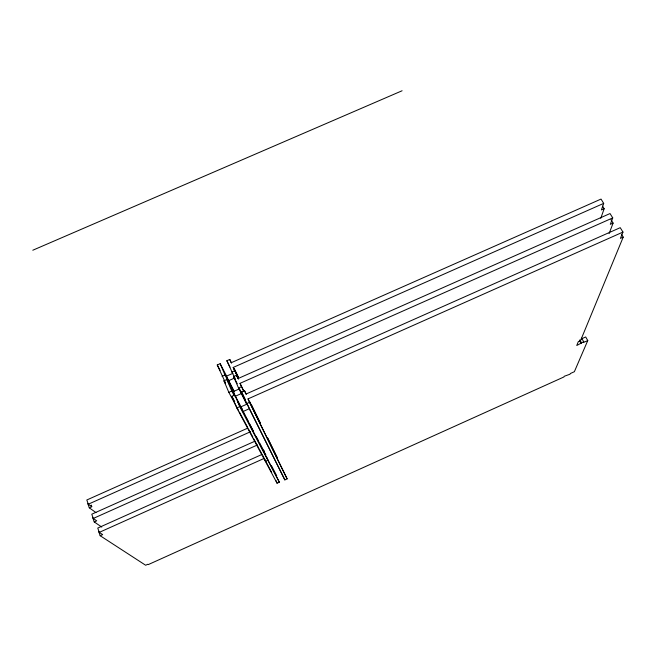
<?xml version="1.0" encoding="UTF-8"?>
<svg xmlns="http://www.w3.org/2000/svg" width="656" height="656" viewBox="0 0 656 656"><rect width="100%" height="100%" fill="white"/><g stroke="black" fill="none" stroke-linecap="round" stroke-linejoin="round"><path stroke-width="0.98" d="M235.332 379.332L226.853 360.726L229.756 359.447L231.174 362.752L601.019 199.08L603.692 203.376L601.396 209.953L604.16 208.723L602.569 206.173M600.765 218.309L604.16 208.723M246.779 404.457L238.522 388.024L233.61 376.528L236.529 375.232L237.972 378.586L610.031 213.553L612.745 217.899L610.318 224.344L613.098 223.106L610.957 219.662M609.096 233.593L613.098 223.106M234.536 395.478L232.954 391.739L239.522 388.828L284.852 479.897L287.131 478.872L249.51 402.308L246.549 403.62L241.572 391.976L244.508 390.673L245.967 394.067L620.223 227.673L622.97 232.076L620.404 238.382L623.2 237.136L621.388 234.233M623.2 237.136L580.56 340.612L578.33 341.612L576.747 345.507L583.692 341.751L581.61 338.16M583.692 341.751L583.364 342.53L587.768 340.546L585.685 336.963L581.29 338.939M587.768 340.546L574.369 371.706L570.302 373.543L570.023 374.207L564.193 376.298L563.93 376.954L148.264 564.603L147.772 564.283L145.64 565.242L100.179 535.731L98.687 531.458M242.384 409.467L234.799 394.986L231.855 396.298L236.791 407.966L277.07 483.218L279.349 482.185L240.719 406.925L247.328 403.989M262.482 454.223L97.76 528.064L99.269 532.377L102.672 534.607L100.179 535.731M99.269 532.377L264.245 458.38L271.707 472.525M247.976 428.032L86.813 499.987L88.289 504.21L91.766 506.719L89.298 507.826L87.838 503.644M88.289 504.21L250.633 431.681M254.725 441.291L91.783 514.189L93.275 518.453L96.719 520.831L94.234 521.938L92.758 517.715M93.275 518.453L257.406 444.981M243.712 391.304L240.014 383.35L612.745 217.899M234.381 393.854L226.878 379.512L223.95 380.816L228.821 392.329L231.765 391.025L234.126 395.527M238.522 388.024L241.457 386.72M234.93 396.413L241.515 393.485M249.51 402.308L248.042 398.889L622.97 232.076M236.791 407.966L239.752 406.646L279.349 482.185M242.736 411.656L249.354 408.713L284.852 479.897M225.426 382.669L217.251 364.974L220.162 363.686L226.722 376.323M238.636 378.979L233.192 367.45L603.692 203.376M222.064 376.347L224.983 375.052L233.971 392.272M231.699 372.075L234.618 370.779M233.921 391.583L226.353 376.208L232.888 373.313M228.313 380.816L234.856 377.922M32.8 250.231L402.095 90.758M94.234 521.938L101.778 527.071M89.298 507.826L95.956 512.566M579.822 339.865L581.478 342.744M579.502 340.653L581.159 343.523M228.821 392.329L238.44 410.254M239.407 412.05L247.583 427.286M248.542 429.073L252.872 437.142M253.831 438.93L258.644 447.892M231.855 396.298L234.741 401.71M223.95 380.816L225.377 383.489M217.251 364.974L220.104 370.369M259.104 448.77L261.424 453.165M237.759 401.784L239.637 405.367M232.954 391.739L234.372 394.461M240.719 406.925L245 415.076M245.951 416.888L248.321 421.423M249.272 423.227L253.552 431.386M256.398 436.814L258.776 441.34M259.727 443.153L264.475 452.214M226.353 376.208L233.897 390.722M264.95 453.116L265.893 454.936M271.543 465.809L276.725 475.789M233.61 376.528L237.242 383.793M241.572 391.976L245.221 399.291M226.853 360.726L230.026 367.114M240.014 383.35L244.057 391.566M249.575 401.431L259.948 422.595M267.607 438.241L277.078 457.568M236.529 375.232L238.317 378.881M248.042 398.889L287.131 478.872M229.756 359.447L231.543 363.104M234.225 368.59L238.243 376.831M233.864 368.262L238.349 377.438M233.192 367.45L238.579 378.463M244.508 390.673L246.303 394.346M251.248 404.432L260.227 422.784M267.41 437.462L277.291 457.65M248.001 405.564L249.018 407.925M263.704 450.196L264.639 452.386M266.721 457.273L267.976 460.209L265.5 461.324L264.245 458.38M275.897 480.479L277.07 483.218M263.187 455.887L263.892 457.552M234.799 394.986L239.752 406.646M220.162 363.686L224.983 375.052M226.878 379.512L231.765 391.025M91.184 505.046L91.766 506.719"/></g></svg>
